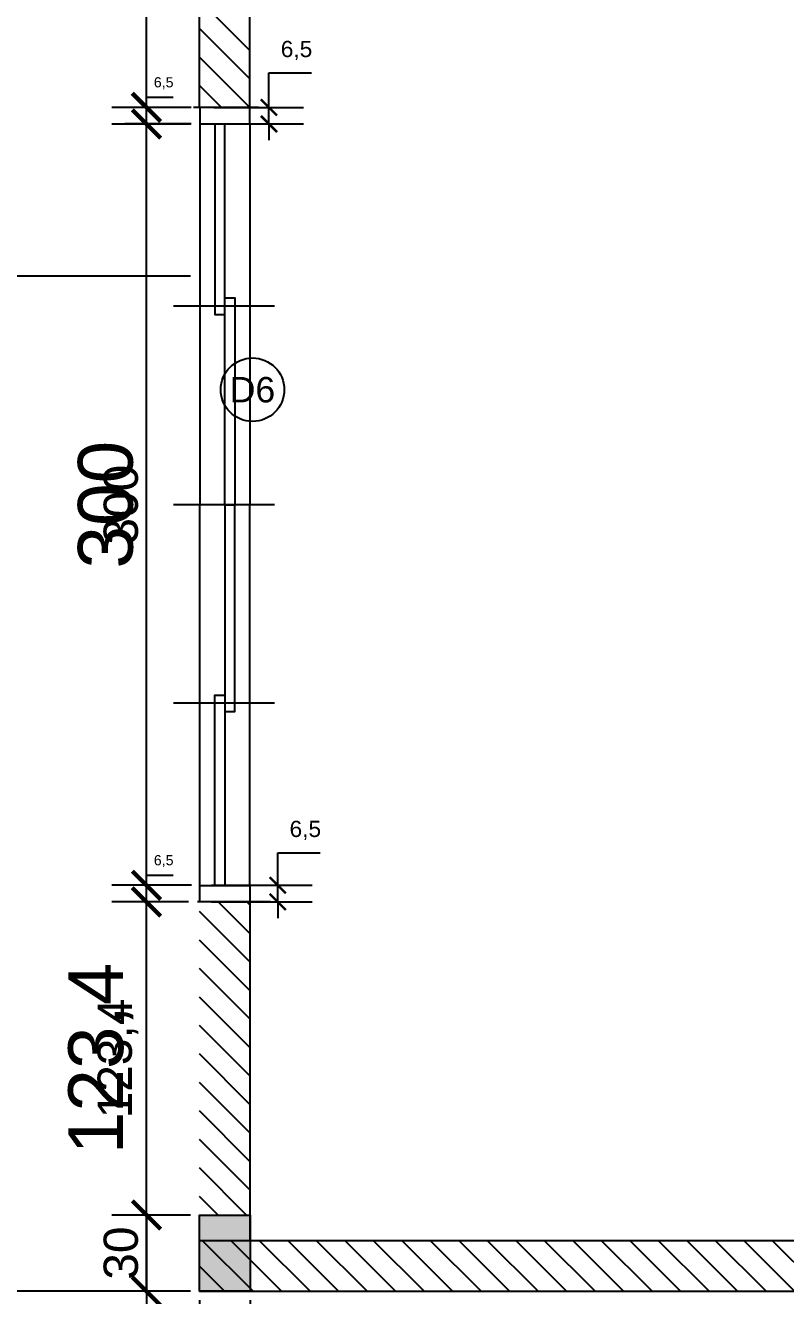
# Model space of a CAD drawing. Header units: millimetres. Extents: x -26398 to 135532, y -376633 to 43268.
# Drawn here: x 7368 to 7668, y -358877 to -358376 of the extents above; entities that cross this region are included whole.
import ezdxf
from ezdxf.enums import TextEntityAlignment as Align

# ---------------------------------------------------------------- set-up
doc = ezdxf.new("R2010")
doc.units = ezdxf.units.MM
for name, color, linetype in [('0 @ 5', 7, 'Continuous'), ('0 @ 8', 7, 'Continuous'), ('cửa', 152, 'Continuous'), ('cửa @ 5', 152, 'Continuous'), ('cửa @ 8', 152, 'Continuous'), ('TƯỜNG', 52, 'Continuous')]:
    doc.layers.add(name, color=color, linetype=linetype)
doc.styles.get("Standard").update_dxf_attribs({"font": 'arial.ttf'})
doc.dimstyles.new('SCALE dimmatbang', dxfattribs={"dimscale": 70, "dimtxt": 2.7, "dimasz": 1.4, "dimexe": 1.7, "dimexo": 0.7, "dimtad": 1, "dimtoh": 1, "dimdec": 1, "dimtxsty": 'Standard', "dimblk": 'ARCHTICK', "dimcen": 2.5, "dimclrd": 1, "dimclre": 256, "dimadec": 0, "dimazin": 0, "dimtfac": 1, "dimtdec": 1, "dimtmove": 0, "dimatfit": 3, "dimfxl": 1, "dimarcsym": 0})

# ---------------------------------------------------------------- blocks, each defined once
blk = doc.blocks.new('_ArchTick')
at = {"color": 0, "linetype": 'ByBlock', "const_width": 0.15}
blk.add_lwpolyline([(-0.5, -0.5), (0.5, 0.5)], dxfattribs=at)
blk = doc.blocks.new('*D8042')
at = {"lineweight": -2, "transparency": 16777216}
for p, q in [((7342.27, -358474.95), (7362.17, -358474.95)), ((7431.45, -358874.95), (7334.97, -358874.95))]:
    blk.add_line(p, q, dxfattribs=at)
at = {"color": 1, "lineweight": -2, "transparency": 16777216}
blk.add_line((7348.57, -358874.95), (7348.57, -358474.95), dxfattribs=at)
at = {"layer": 'DEFPOINTS', "color": 0, "transparency": 16777216}
for p in [(7336.67, -358474.95), (7348.57, -358474.95), (7437.05, -358874.95)]:
    blk.add_point(p, dxfattribs=at)
at = {"color": 1, "lineweight": -2, "transparency": 16777216, "xscale": 11.2, "yscale": 11.2, "zscale": 11.2}
for p, rotation in [((7348.57, -358474.95), 90), ((7348.57, -358874.95), 270)]:
    blk.add_blockref('_ArchTick', p, dxfattribs=dict(at, rotation=rotation))
at = {"color": 0, "transparency": 16777216, "insert": (7332.54, -358674.95), "char_height": 21.6, "attachment_point": 5, "rotation": 90}
blk.add_mtext('400', dxfattribs=at)
blk = doc.blocks.new('*D8043')
at = {"lineweight": -2, "transparency": 16777216}
for p, q in [((7340.17, -358474.95), (7357.07, -358474.95)), ((7433.55, -358874.95), (7340.07, -358874.95))]:
    blk.add_line(p, q, dxfattribs=at)
at = {"color": 1, "lineweight": -2, "transparency": 16777216}
blk.add_line((7348.57, -358874.95), (7348.57, -358474.95), dxfattribs=at)
at = {"layer": 'DEFPOINTS', "color": 0, "transparency": 16777216}
for p in [(7336.67, -358474.95), (7348.57, -358474.95), (7437.05, -358874.95)]:
    blk.add_point(p, dxfattribs=at)
at = {"color": 1, "lineweight": -2, "transparency": 16777216, "xscale": 7, "yscale": 7, "zscale": 7}
for p, rotation in [((7348.57, -358474.95), 90), ((7348.57, -358874.95), 270)]:
    blk.add_blockref('_ArchTick', p, dxfattribs=dict(at, rotation=rotation))
at = {"color": 0, "transparency": 16777216, "insert": (7338.55, -358674.95), "char_height": 13.5, "attachment_point": 5, "rotation": 90}
blk.add_mtext('400', dxfattribs=at)
blk = doc.blocks.new('*D8044')
at = {"lineweight": -2, "transparency": 16777216}
for p, q in [((7431.45, -358274.95), (7334.97, -358274.95)), ((7431.45, -358474.95), (7334.97, -358474.95))]:
    blk.add_line(p, q, dxfattribs=at)
at = {"color": 1, "lineweight": -2, "transparency": 16777216}
blk.add_line((7348.57, -358474.95), (7348.57, -358274.95), dxfattribs=at)
at = {"layer": 'DEFPOINTS', "color": 0, "transparency": 16777216}
for p in [(7348.57, -358274.95), (7437.05, -358274.95), (7437.05, -358474.95)]:
    blk.add_point(p, dxfattribs=at)
at = {"color": 1, "lineweight": -2, "transparency": 16777216, "xscale": 11.2, "yscale": 11.2, "zscale": 11.2}
for p, rotation in [((7348.57, -358274.95), 90), ((7348.57, -358474.95), 270)]:
    blk.add_blockref('_ArchTick', p, dxfattribs=dict(at, rotation=rotation))
at = {"color": 0, "transparency": 16777216, "insert": (7332.54, -358374.95), "char_height": 21.6, "attachment_point": 5, "rotation": 90}
blk.add_mtext('200', dxfattribs=at)
blk = doc.blocks.new('*D8045')
at = {"lineweight": -2, "transparency": 16777216}
for p, q in [((7433.55, -358274.95), (7340.07, -358274.95)), ((7433.55, -358474.95), (7340.07, -358474.95))]:
    blk.add_line(p, q, dxfattribs=at)
at = {"color": 1, "lineweight": -2, "transparency": 16777216}
blk.add_line((7348.57, -358474.95), (7348.57, -358274.95), dxfattribs=at)
at = {"layer": 'DEFPOINTS', "color": 0, "transparency": 16777216}
for p in [(7348.57, -358274.95), (7437.05, -358274.95), (7437.05, -358474.95)]:
    blk.add_point(p, dxfattribs=at)
at = {"color": 1, "lineweight": -2, "transparency": 16777216, "xscale": 7, "yscale": 7, "zscale": 7}
for p, rotation in [((7348.57, -358274.95), 90), ((7348.57, -358474.95), 270)]:
    blk.add_blockref('_ArchTick', p, dxfattribs=dict(at, rotation=rotation))
at = {"color": 0, "transparency": 16777216, "insert": (7338.55, -358374.95), "char_height": 13.5, "attachment_point": 5, "rotation": 90}
blk.add_mtext('200', dxfattribs=at)
blk = doc.blocks.new('*D7697')
at = {"layer": 'cửa', "lineweight": -2, "transparency": 16777216}
for p, q in [((7431.45, -358415.02), (7402.57, -358415.02)), ((7431.88, -358715.02), (7402.57, -358715.02))]:
    blk.add_line(p, q, dxfattribs=at)
at = {"layer": 'cửa', "color": 1, "lineweight": -2, "transparency": 16777216}
blk.add_line((7416.17, -358715.02), (7416.17, -358415.02), dxfattribs=at)
at = {"layer": 'DEFPOINTS', "color": 0, "transparency": 16777216}
for p in [(7416.17, -358415.02), (7437.05, -358415.02), (7437.48, -358715.02)]:
    blk.add_point(p, dxfattribs=at)
at = {"layer": 'cửa', "color": 1, "lineweight": -2, "transparency": 16777216, "xscale": 11.2, "yscale": 11.2, "zscale": 11.2}
for p, rotation in [((7416.17, -358415.02), 90), ((7416.17, -358715.02), 270)]:
    blk.add_blockref('_ArchTick', p, dxfattribs=dict(at, rotation=rotation))
at = {"layer": 'cửa', "color": 0, "transparency": 16777216, "insert": (7400.13, -358565.02), "char_height": 21.6, "attachment_point": 5, "rotation": 90}
blk.add_mtext('300', dxfattribs=at)
blk = doc.blocks.new('*D7698')
at = {"layer": 'cửa', "lineweight": -2, "transparency": 16777216}
for p, q in [((7433.55, -358415.02), (7407.67, -358415.02)), ((7433.98, -358715.02), (7407.67, -358715.02))]:
    blk.add_line(p, q, dxfattribs=at)
at = {"layer": 'cửa', "color": 1, "lineweight": -2, "transparency": 16777216}
blk.add_line((7416.17, -358715.02), (7416.17, -358415.02), dxfattribs=at)
at = {"layer": 'DEFPOINTS', "color": 0, "transparency": 16777216}
for p in [(7416.17, -358415.02), (7437.05, -358415.02), (7437.48, -358715.02)]:
    blk.add_point(p, dxfattribs=at)
at = {"layer": 'cửa', "color": 1, "lineweight": -2, "transparency": 16777216, "xscale": 7, "yscale": 7, "zscale": 7}
for p, rotation in [((7416.17, -358415.02), 90), ((7416.17, -358715.02), 270)]:
    blk.add_blockref('_ArchTick', p, dxfattribs=dict(at, rotation=rotation))
at = {"layer": 'cửa', "color": 0, "transparency": 16777216, "insert": (7406.15, -358565.02), "char_height": 13.5, "attachment_point": 5, "rotation": 90}
blk.add_mtext('300', dxfattribs=at)
blk = doc.blocks.new('AP0N15')
for p, q in [((600, 225), (600, -80)), ((1200, 225), (1200, -80)), ((1800, 225), (1800, -80)), ((50, 150), (1200, 150)), ((2350, 150), (1200, 150)), ((1200, 75), (1200, 105)), ((50, 0), (1200, 0)), ((2350, 0), (1200, 0))]:
    blk.add_line(p, q)
for points in [[(0, 0), (50, 0), (50, 150), (0, 150)], [(2400, 0), (2350, 0), (2350, 150), (2400, 150)], [(2400, 0), (2350, 0), (2350, 150), (2400, 150)]]:
    blk.add_lwpolyline(points, close=True)
at = {"color": 1}
for points in [[(1200, 75), (575, 75), (575, 105), (1200, 105)], [(1200, 75), (1825, 75), (1825, 105), (1200, 105)], [(50, 45), (625, 45), (625, 75), (50, 75)], [(2350, 45), (1775, 45), (1775, 75), (2350, 75)]]:
    blk.add_lwpolyline(points, dxfattribs=at)
blk = doc.blocks.new('*D7699')
at = {"lineweight": -2, "transparency": 16777216}
for p, q in [((7431.45, -358844.95), (7402.57, -358844.95)), ((7431.45, -358874.95), (7402.57, -358874.95))]:
    blk.add_line(p, q, dxfattribs=at)
at = {"color": 1, "lineweight": -2, "transparency": 16777216}
for p, q in [((7416.17, -358844.95), (7416.17, -358874.95)), ((7416.17, -358874.95), (7416.17, -358909.72)), ((7416.17, -358909.72), (7380.32, -358909.72))]:
    blk.add_line(p, q, dxfattribs=at)
at = {"layer": 'DEFPOINTS', "color": 0, "transparency": 16777216}
for p in [(7416.17, -358844.95), (7437.05, -358844.95), (7437.05, -358874.95)]:
    blk.add_point(p, dxfattribs=at)
at = {"color": 1, "lineweight": -2, "transparency": 16777216, "xscale": 11.2, "yscale": 11.2, "zscale": 11.2}
for p, rotation in [((7416.17, -358844.95), 90), ((7416.17, -358874.95), 270)]:
    blk.add_blockref('_ArchTick', p, dxfattribs=dict(at, rotation=rotation))
at = {"color": 0, "transparency": 16777216, "insert": (7395.74, -358893.68), "char_height": 21.6, "attachment_point": 5}
blk.add_mtext('30', dxfattribs=at)
blk = doc.blocks.new('*D7700')
at = {"lineweight": -2, "transparency": 16777216}
for p, q in [((7433.55, -358844.95), (7407.67, -358844.95)), ((7433.55, -358874.95), (7407.67, -358874.95))]:
    blk.add_line(p, q, dxfattribs=at)
at = {"color": 1, "lineweight": -2, "transparency": 16777216}
blk.add_line((7416.17, -358874.95), (7416.17, -358844.95), dxfattribs=at)
at = {"layer": 'DEFPOINTS', "color": 0, "transparency": 16777216}
for p in [(7416.17, -358844.95), (7437.05, -358844.95), (7437.05, -358874.95)]:
    blk.add_point(p, dxfattribs=at)
at = {"color": 1, "lineweight": -2, "transparency": 16777216, "xscale": 7, "yscale": 7, "zscale": 7}
for p, rotation in [((7416.17, -358844.95), 90), ((7416.17, -358874.95), 270)]:
    blk.add_blockref('_ArchTick', p, dxfattribs=dict(at, rotation=rotation))
at = {"color": 0, "transparency": 16777216, "insert": (7406.15, -358859.95), "char_height": 13.5, "attachment_point": 5, "rotation": 90}
blk.add_mtext('30', dxfattribs=at)
blk = doc.blocks.new('*D7701')
at = {"lineweight": -2, "transparency": 16777216}
for p, q in [((7430.65, -358721.55), (7402.57, -358721.55)), ((7431.45, -358844.95), (7402.57, -358844.95))]:
    blk.add_line(p, q, dxfattribs=at)
at = {"color": 1, "lineweight": -2, "transparency": 16777216}
blk.add_line((7416.17, -358844.95), (7416.17, -358721.55), dxfattribs=at)
at = {"layer": 'DEFPOINTS', "color": 0, "transparency": 16777216}
for p in [(7416.17, -358721.55), (7436.25, -358721.55), (7437.05, -358844.95)]:
    blk.add_point(p, dxfattribs=at)
at = {"color": 1, "lineweight": -2, "transparency": 16777216, "xscale": 11.2, "yscale": 11.2, "zscale": 11.2}
for p, rotation in [((7416.17, -358721.55), 90), ((7416.17, -358844.95), 270)]:
    blk.add_blockref('_ArchTick', p, dxfattribs=dict(at, rotation=rotation))
at = {"color": 0, "transparency": 16777216, "insert": (7398.19, -358783.25), "char_height": 21.6, "attachment_point": 5, "rotation": 90}
blk.add_mtext('123,4', dxfattribs=at)
blk = doc.blocks.new('*D7702')
at = {"lineweight": -2, "transparency": 16777216}
for p, q in [((7432.75, -358721.55), (7407.67, -358721.55)), ((7433.55, -358844.95), (7407.67, -358844.95))]:
    blk.add_line(p, q, dxfattribs=at)
at = {"color": 1, "lineweight": -2, "transparency": 16777216}
blk.add_line((7416.17, -358844.95), (7416.17, -358721.55), dxfattribs=at)
at = {"layer": 'DEFPOINTS', "color": 0, "transparency": 16777216}
for p in [(7416.17, -358721.55), (7436.25, -358721.55), (7437.05, -358844.95)]:
    blk.add_point(p, dxfattribs=at)
at = {"color": 1, "lineweight": -2, "transparency": 16777216, "xscale": 7, "yscale": 7, "zscale": 7}
for p, rotation in [((7416.17, -358721.55), 90), ((7416.17, -358844.95), 270)]:
    blk.add_blockref('_ArchTick', p, dxfattribs=dict(at, rotation=rotation))
at = {"color": 0, "transparency": 16777216, "insert": (7404.93, -358783.25), "char_height": 13.5, "attachment_point": 5, "rotation": 90}
blk.add_mtext('123,4', dxfattribs=at)
blk = doc.blocks.new('*D7703')
at = {"color": 1, "lineweight": -2, "transparency": 16777216}
for p, q in [((7467.89, -358715.02), (7467.89, -358702.22)), ((7467.89, -358702.22), (7484.62, -358702.22)), ((7467.89, -358721.55), (7467.89, -358715.02)), ((7467.89, -358721.55), (7467.89, -358727.95))]:
    blk.add_line(p, q, dxfattribs=at)
at = {"lineweight": -2, "transparency": 16777216}
for p, q in [((7441.85, -358715.02), (7481.49, -358715.02)), ((7441.85, -358721.55), (7481.49, -358721.55))]:
    blk.add_line(p, q, dxfattribs=at)
at = {"layer": 'DEFPOINTS', "color": 0, "transparency": 16777216}
for p in [(7436.25, -358715.02), (7467.89, -358715.02), (7436.25, -358721.55)]:
    blk.add_point(p, dxfattribs=at)
at = {"color": 1, "lineweight": -2, "transparency": 16777216, "xscale": 6.4, "yscale": 6.4, "zscale": 6.4}
for p, rotation in [((7467.89, -358715.02), 270), ((7467.89, -358721.55), 90)]:
    blk.add_blockref('_ArchTick', p, dxfattribs=dict(at, rotation=rotation))
at = {"color": 0, "transparency": 16777216, "insert": (7478.75, -358693.38), "char_height": 6.4, "attachment_point": 5}
blk.add_mtext('6,5', dxfattribs=at)
blk = doc.blocks.new('*D7704')
at = {"color": 1, "lineweight": -2, "transparency": 16777216}
for p, q in [((7416.17, -358715.02), (7416.17, -358711.02)), ((7416.17, -358711.02), (7426.63, -358711.02)), ((7416.17, -358721.55), (7416.17, -358715.02))]:
    blk.add_line(p, q, dxfattribs=at)
at = {"lineweight": -2, "transparency": 16777216}
for p, q in [((7432.75, -358715.02), (7407.67, -358715.02)), ((7432.75, -358721.55), (7407.67, -358721.55))]:
    blk.add_line(p, q, dxfattribs=at)
at = {"layer": 'DEFPOINTS', "color": 0, "transparency": 16777216}
for p in [(7416.17, -358715.02), (7436.25, -358715.02), (7436.25, -358721.55)]:
    blk.add_point(p, dxfattribs=at)
at = {"color": 1, "lineweight": -2, "transparency": 16777216, "xscale": 4, "yscale": 4, "zscale": 4}
for p, rotation in [((7416.17, -358715.02), 90), ((7416.17, -358721.55), 270)]:
    blk.add_blockref('_ArchTick', p, dxfattribs=dict(at, rotation=rotation))
at = {"color": 0, "transparency": 16777216, "insert": (7422.96, -358705.49), "char_height": 4, "attachment_point": 5}
blk.add_mtext('6,5', dxfattribs=at)
blk = doc.blocks.new('*D7705')
at = {"color": 1, "lineweight": -2, "transparency": 16777216}
for p, q in [((7464.42, -358408.47), (7464.42, -358394.88)), ((7464.42, -358394.88), (7481.15, -358394.88)), ((7464.42, -358414.99), (7464.42, -358408.47)), ((7464.42, -358414.99), (7464.42, -358421.39))]:
    blk.add_line(p, q, dxfattribs=at)
at = {"lineweight": -2, "transparency": 16777216}
for p, q in [((7442.86, -358408.47), (7478.02, -358408.47)), ((7442.86, -358414.99), (7478.02, -358414.99))]:
    blk.add_line(p, q, dxfattribs=at)
at = {"layer": 'DEFPOINTS', "color": 0, "transparency": 16777216}
for p in [(7437.26, -358408.47), (7464.42, -358408.47), (7437.26, -358414.99)]:
    blk.add_point(p, dxfattribs=at)
at = {"color": 1, "lineweight": -2, "transparency": 16777216, "xscale": 6.4, "yscale": 6.4, "zscale": 6.4}
for p, rotation in [((7464.42, -358408.47), 270), ((7464.42, -358414.99), 90)]:
    blk.add_blockref('_ArchTick', p, dxfattribs=dict(at, rotation=rotation))
at = {"color": 0, "transparency": 16777216, "insert": (7475.29, -358386.04), "char_height": 6.4, "attachment_point": 5}
blk.add_mtext('6,5', dxfattribs=at)
blk = doc.blocks.new('*D7706')
at = {"color": 1, "lineweight": -2, "transparency": 16777216}
for p, q in [((7416.17, -358408.47), (7416.17, -358404.47)), ((7416.17, -358404.47), (7426.63, -358404.47)), ((7416.17, -358414.99), (7416.17, -358408.47))]:
    blk.add_line(p, q, dxfattribs=at)
at = {"lineweight": -2, "transparency": 16777216}
for p, q in [((7433.76, -358408.47), (7407.67, -358408.47)), ((7433.76, -358414.99), (7407.67, -358414.99))]:
    blk.add_line(p, q, dxfattribs=at)
at = {"layer": 'DEFPOINTS', "color": 0, "transparency": 16777216}
for p in [(7416.17, -358408.47), (7437.26, -358408.47), (7437.26, -358414.99)]:
    blk.add_point(p, dxfattribs=at)
at = {"color": 1, "lineweight": -2, "transparency": 16777216, "xscale": 4, "yscale": 4, "zscale": 4}
for p, rotation in [((7416.17, -358408.47), 90), ((7416.17, -358414.99), 270)]:
    blk.add_blockref('_ArchTick', p, dxfattribs=dict(at, rotation=rotation))
at = {"color": 0, "transparency": 16777216, "insert": (7422.96, -358398.94), "char_height": 4, "attachment_point": 5}
blk.add_mtext('6,5', dxfattribs=at)
blk = doc.blocks.new('*D7707')
at = {"lineweight": -2, "transparency": 16777216}
for p, q in [((7431.45, -357904.95), (7402.57, -357904.95)), ((7431.45, -358408.47), (7402.57, -358408.47))]:
    blk.add_line(p, q, dxfattribs=at)
at = {"color": 1, "lineweight": -2, "transparency": 16777216}
blk.add_line((7416.17, -358408.47), (7416.17, -357904.95), dxfattribs=at)
at = {"layer": 'DEFPOINTS', "color": 0, "transparency": 16777216}
for p in [(7416.17, -357904.95), (7437.05, -357904.95), (7437.05, -358408.47)]:
    blk.add_point(p, dxfattribs=at)
at = {"color": 1, "lineweight": -2, "transparency": 16777216, "xscale": 11.2, "yscale": 11.2, "zscale": 11.2}
for p, rotation in [((7416.17, -357904.95), 90), ((7416.17, -358408.47), 270)]:
    blk.add_blockref('_ArchTick', p, dxfattribs=dict(at, rotation=rotation))
at = {"color": 0, "transparency": 16777216, "insert": (7398.19, -358156.71), "char_height": 21.6, "attachment_point": 5, "rotation": 90}
blk.add_mtext('503,5', dxfattribs=at)
blk = doc.blocks.new('*D7708')
at = {"lineweight": -2, "transparency": 16777216}
for p, q in [((7433.55, -357904.95), (7407.67, -357904.95)), ((7433.55, -358408.47), (7407.67, -358408.47))]:
    blk.add_line(p, q, dxfattribs=at)
at = {"color": 1, "lineweight": -2, "transparency": 16777216}
blk.add_line((7416.17, -358408.47), (7416.17, -357904.95), dxfattribs=at)
at = {"layer": 'DEFPOINTS', "color": 0, "transparency": 16777216}
for p in [(7416.17, -357904.95), (7437.05, -357904.95), (7437.05, -358408.47)]:
    blk.add_point(p, dxfattribs=at)
at = {"color": 1, "lineweight": -2, "transparency": 16777216, "xscale": 7, "yscale": 7, "zscale": 7}
for p, rotation in [((7416.17, -357904.95), 90), ((7416.17, -358408.47), 270)]:
    blk.add_blockref('_ArchTick', p, dxfattribs=dict(at, rotation=rotation))
at = {"color": 0, "transparency": 16777216, "insert": (7404.93, -358156.71), "char_height": 13.5, "attachment_point": 5, "rotation": 90}
blk.add_mtext('503,5', dxfattribs=at)
blk = doc.blocks.new('*D7747')
at = {"lineweight": -2, "transparency": 16777216}
for p, q in [((7457.05, -358880.55), (7457.05, -358990.54)), ((8237.05, -358880.55), (8237.05, -358990.54))]:
    blk.add_line(p, q, dxfattribs=at)
at = {"color": 1, "lineweight": -2, "transparency": 16777216}
blk.add_line((7457.05, -358976.94), (8237.05, -358976.94), dxfattribs=at)
at = {"layer": 'DEFPOINTS', "color": 0, "transparency": 16777216}
for p in [(7457.05, -358874.95), (8237.05, -358874.95), (8237.05, -358976.94)]:
    blk.add_point(p, dxfattribs=at)
at = {"color": 1, "lineweight": -2, "transparency": 16777216, "xscale": 11.2, "yscale": 11.2, "zscale": 11.2, "rotation": 180}
blk.add_blockref('_ArchTick', (7457.05, -358976.94), dxfattribs=at)
at = {"color": 1, "lineweight": -2, "transparency": 16777216, "xscale": 11.2, "yscale": 11.2, "zscale": 11.2}
blk.add_blockref('_ArchTick', (8237.05, -358976.94), dxfattribs=at)
at = {"color": 0, "transparency": 16777216, "insert": (7847.05, -358960.91), "char_height": 21.6, "attachment_point": 5}
blk.add_mtext('780', dxfattribs=at)
blk = doc.blocks.new('*D7748')
at = {"lineweight": -2, "transparency": 16777216}
for p, q in [((7457.05, -358878.45), (7457.05, -358985.44)), ((8237.05, -358878.45), (8237.05, -358985.44))]:
    blk.add_line(p, q, dxfattribs=at)
at = {"color": 1, "lineweight": -2, "transparency": 16777216}
blk.add_line((7457.05, -358976.94), (8237.05, -358976.94), dxfattribs=at)
at = {"layer": 'DEFPOINTS', "color": 0, "transparency": 16777216}
for p in [(7457.05, -358874.95), (8237.05, -358874.95), (8237.05, -358976.94)]:
    blk.add_point(p, dxfattribs=at)
at = {"color": 1, "lineweight": -2, "transparency": 16777216, "xscale": 7, "yscale": 7, "zscale": 7, "rotation": 180}
blk.add_blockref('_ArchTick', (7457.05, -358976.94), dxfattribs=at)
at = {"color": 1, "lineweight": -2, "transparency": 16777216, "xscale": 7, "yscale": 7, "zscale": 7}
blk.add_blockref('_ArchTick', (8237.05, -358976.94), dxfattribs=at)
at = {"color": 0, "transparency": 16777216, "insert": (7847.05, -358966.92), "char_height": 13.5, "attachment_point": 5}
blk.add_mtext('780', dxfattribs=at)
blk = doc.blocks.new('*D7765')
at = {"lineweight": -2, "transparency": 16777216}
for p, q in [((7437.05, -358880.55), (7437.05, -358955.58)), ((7457.05, -358880.55), (7457.05, -358955.58))]:
    blk.add_line(p, q, dxfattribs=at)
at = {"color": 1, "lineweight": -2, "transparency": 16777216}
for p, q in [((7437.05, -358941.98), (7457.05, -358941.98)), ((7457.05, -358941.98), (7524.94, -358941.98))]:
    blk.add_line(p, q, dxfattribs=at)
at = {"layer": 'DEFPOINTS', "color": 0, "transparency": 16777216}
for p in [(7437.05, -358874.95), (7457.05, -358874.95), (7457.05, -358941.98)]:
    blk.add_point(p, dxfattribs=at)
at = {"color": 1, "lineweight": -2, "transparency": 16777216, "xscale": 11.2, "yscale": 11.2, "zscale": 11.2, "rotation": 180}
blk.add_blockref('_ArchTick', (7437.05, -358941.98), dxfattribs=at)
at = {"color": 1, "lineweight": -2, "transparency": 16777216, "xscale": 11.2, "yscale": 11.2, "zscale": 11.2}
blk.add_blockref('_ArchTick', (7457.05, -358941.98), dxfattribs=at)
at = {"color": 0, "transparency": 16777216, "insert": (7504.33, -358925.95), "char_height": 21.6, "attachment_point": 5}
blk.add_mtext('20', dxfattribs=at)
blk = doc.blocks.new('*D7766')
at = {"lineweight": -2, "transparency": 16777216}
for p, q in [((7437.05, -358878.45), (7437.05, -358922.57)), ((7457.05, -358878.45), (7457.05, -358922.57))]:
    blk.add_line(p, q, dxfattribs=at)
at = {"color": 1, "lineweight": -2, "transparency": 16777216}
for p, q in [((7437.05, -358914.07), (7091.8, -358914.07)), ((7457.05, -358914.07), (7437.05, -358914.07))]:
    blk.add_line(p, q, dxfattribs=at)
at = {"layer": 'DEFPOINTS', "color": 0, "transparency": 16777216}
for p in [(7437.05, -358874.95), (7457.05, -358874.95), (7457.05, -358914.07)]:
    blk.add_point(p, dxfattribs=at)
at = {"color": 1, "lineweight": -2, "transparency": 16777216, "xscale": 7, "yscale": 7, "zscale": 7, "rotation": 180}
blk.add_blockref('_ArchTick', (7437.05, -358914.07), dxfattribs=at)
at = {"color": 1, "lineweight": -2, "transparency": 16777216, "xscale": 7, "yscale": 7, "zscale": 7}
blk.add_blockref('_ArchTick', (7457.05, -358914.07), dxfattribs=at)
at = {"color": 0, "transparency": 16777216, "insert": (7104.68, -358904.06), "char_height": 13.5, "attachment_point": 5}
blk.add_mtext('20', dxfattribs=at)
blk = doc.blocks.new('*D7711')
at = {"lineweight": -2, "transparency": 16777216}
for p, q in [((7437.05, -358880.55), (7437.05, -359266.37)), ((11437.05, -358880.55), (11437.05, -359266.37))]:
    blk.add_line(p, q, dxfattribs=at)
at = {"color": 1, "lineweight": -2, "transparency": 16777216}
blk.add_line((7437.05, -359252.77), (11437.05, -359252.77), dxfattribs=at)
at = {"layer": 'DEFPOINTS', "color": 0, "transparency": 16777216}
for p in [(7437.05, -358874.95), (11437.05, -358874.95), (11437.05, -359252.77)]:
    blk.add_point(p, dxfattribs=at)
at = {"color": 1, "lineweight": -2, "transparency": 16777216, "xscale": 11.2, "yscale": 11.2, "zscale": 11.2, "rotation": 180}
blk.add_blockref('_ArchTick', (7437.05, -359252.77), dxfattribs=at)
at = {"color": 1, "lineweight": -2, "transparency": 16777216, "xscale": 11.2, "yscale": 11.2, "zscale": 11.2}
blk.add_blockref('_ArchTick', (11437.05, -359252.77), dxfattribs=at)
at = {"color": 0, "transparency": 16777216, "insert": (9437.05, -359236.74), "char_height": 21.6, "attachment_point": 5}
blk.add_mtext('4000', dxfattribs=at)
blk = doc.blocks.new('*D7712')
at = {"lineweight": -2, "transparency": 16777216}
for p, q in [((7437.05, -358878.45), (7437.05, -359261.27)), ((11437.05, -358878.45), (11437.05, -359261.27))]:
    blk.add_line(p, q, dxfattribs=at)
at = {"color": 1, "lineweight": -2, "transparency": 16777216}
blk.add_line((7437.05, -359252.77), (11437.05, -359252.77), dxfattribs=at)
at = {"layer": 'DEFPOINTS', "color": 0, "transparency": 16777216}
for p in [(7437.05, -358874.95), (11437.05, -358874.95), (11437.05, -359252.77)]:
    blk.add_point(p, dxfattribs=at)
at = {"color": 1, "lineweight": -2, "transparency": 16777216, "xscale": 7, "yscale": 7, "zscale": 7, "rotation": 180}
blk.add_blockref('_ArchTick', (7437.05, -359252.77), dxfattribs=at)
at = {"color": 1, "lineweight": -2, "transparency": 16777216, "xscale": 7, "yscale": 7, "zscale": 7}
blk.add_blockref('_ArchTick', (11437.05, -359252.77), dxfattribs=at)
at = {"color": 0, "transparency": 16777216, "insert": (9437.05, -359242.75), "char_height": 13.5, "attachment_point": 5}
blk.add_mtext('4000', dxfattribs=at)
blk = doc.blocks.new('*D7713')
at = {"lineweight": -2, "transparency": 16777216}
for p, q in [((7437.05, -358880.55), (7437.05, -359105.27)), ((8237.05, -358880.55), (8237.05, -359105.27))]:
    blk.add_line(p, q, dxfattribs=at)
at = {"color": 1, "lineweight": -2, "transparency": 16777216}
blk.add_line((7437.05, -359091.67), (8237.05, -359091.67), dxfattribs=at)
at = {"layer": 'DEFPOINTS', "color": 0, "transparency": 16777216}
for p in [(7437.05, -358874.95), (8237.05, -358874.95), (8237.05, -359091.67)]:
    blk.add_point(p, dxfattribs=at)
at = {"color": 1, "lineweight": -2, "transparency": 16777216, "xscale": 11.2, "yscale": 11.2, "zscale": 11.2, "rotation": 180}
blk.add_blockref('_ArchTick', (7437.05, -359091.67), dxfattribs=at)
at = {"color": 1, "lineweight": -2, "transparency": 16777216, "xscale": 11.2, "yscale": 11.2, "zscale": 11.2}
blk.add_blockref('_ArchTick', (8237.05, -359091.67), dxfattribs=at)
at = {"color": 0, "transparency": 16777216, "insert": (7837.05, -359075.64), "char_height": 21.6, "attachment_point": 5}
blk.add_mtext('800', dxfattribs=at)
blk = doc.blocks.new('*D7714')
at = {"lineweight": -2, "transparency": 16777216}
for p, q in [((7437.05, -358878.45), (7437.05, -359100.17)), ((8237.05, -358878.45), (8237.05, -359100.17))]:
    blk.add_line(p, q, dxfattribs=at)
at = {"color": 1, "lineweight": -2, "transparency": 16777216}
blk.add_line((7437.05, -359091.67), (8237.05, -359091.67), dxfattribs=at)
at = {"layer": 'DEFPOINTS', "color": 0, "transparency": 16777216}
for p in [(7437.05, -358874.95), (8237.05, -358874.95), (8237.05, -359091.67)]:
    blk.add_point(p, dxfattribs=at)
at = {"color": 1, "lineweight": -2, "transparency": 16777216, "xscale": 7, "yscale": 7, "zscale": 7, "rotation": 180}
blk.add_blockref('_ArchTick', (7437.05, -359091.67), dxfattribs=at)
at = {"color": 1, "lineweight": -2, "transparency": 16777216, "xscale": 7, "yscale": 7, "zscale": 7}
blk.add_blockref('_ArchTick', (8237.05, -359091.67), dxfattribs=at)
at = {"color": 0, "transparency": 16777216, "insert": (7837.05, -359081.65), "char_height": 13.5, "attachment_point": 5}
blk.add_mtext('800', dxfattribs=at)
blk = doc.blocks.new('*U9157')
at = {"layer": '0 @ 5'}
dim = blk.add_linear_dim(base=(7348.57, -358474.95), p1=(7437.05, -358874.95), p2=(7336.67, -358474.95), angle=90, dimstyle='SCALE dimmatbang', override={"dimscale": 5, "dimtix": 0, "dimtofl": 1, "dimtmove": 0, "dimatfit": 3}, dxfattribs=at)
dim.commit()
dim.dimension.update_dxf_attribs({"geometry": '*D8043', "text_midpoint": (7348.57, -358674.95), "dimtype": 128})
at = {"layer": '0 @ 8'}
dim = blk.add_linear_dim(base=(7348.57, -358474.95), p1=(7437.05, -358874.95), p2=(7336.67, -358474.95), angle=90, dimstyle='SCALE dimmatbang', override={"dimscale": 8, "dimtix": 0, "dimtofl": 1, "dimtmove": 0, "dimatfit": 3}, dxfattribs=at)
dim.commit()
dim.dimension.update_dxf_attribs({"geometry": '*D8042', "text_midpoint": (7348.57, -358674.95), "dimtype": 128})
blk = doc.blocks.new('*U9158')
at = {"layer": '0 @ 5'}
dim = blk.add_linear_dim(base=(7348.57, -358274.95), p1=(7437.05, -358474.95), p2=(7437.05, -358274.95), angle=90, dimstyle='SCALE dimmatbang', override={"dimscale": 5, "dimtix": 0, "dimtofl": 1, "dimtmove": 0, "dimatfit": 3}, dxfattribs=at)
dim.commit()
dim.dimension.update_dxf_attribs({"geometry": '*D8045', "text_midpoint": (7348.57, -358374.95), "dimtype": 128})
at = {"layer": '0 @ 8'}
dim = blk.add_linear_dim(base=(7348.57, -358274.95), p1=(7437.05, -358474.95), p2=(7437.05, -358274.95), angle=90, dimstyle='SCALE dimmatbang', override={"dimscale": 8, "dimtix": 0, "dimtofl": 1, "dimtmove": 0, "dimatfit": 3}, dxfattribs=at)
dim.commit()
dim.dimension.update_dxf_attribs({"geometry": '*D8044', "text_midpoint": (7348.57, -358374.95), "dimtype": 128})
blk = doc.blocks.new('*U9291')
at = {"layer": 'cửa @ 5'}
dim = blk.add_linear_dim(base=(7416.17, -358415.02), p1=(7437.48, -358715.02), p2=(7437.05, -358415.02), angle=90, dimstyle='SCALE dimmatbang', override={"dimscale": 5, "dimtix": 0, "dimtofl": 1, "dimtmove": 0, "dimatfit": 3}, dxfattribs=at)
dim.commit()
dim.dimension.update_dxf_attribs({"geometry": '*D7698', "text_midpoint": (7406.15, -358565.02)})
at = {"layer": 'cửa @ 8'}
dim = blk.add_linear_dim(base=(7416.17, -358415.02), p1=(7437.48, -358715.02), p2=(7437.05, -358415.02), angle=90, dimstyle='SCALE dimmatbang', override={"dimscale": 8, "dimtix": 0, "dimtofl": 1, "dimtmove": 0, "dimatfit": 3}, dxfattribs=at)
dim.commit()
dim.dimension.update_dxf_attribs({"geometry": '*D7697', "text_midpoint": (7400.13, -358565.02)})
blk = doc.blocks.new('*U9292')
at = {"layer": '0 @ 5'}
dim = blk.add_linear_dim(base=(7416.17, -358844.95), p1=(7437.05, -358874.95), p2=(7437.05, -358844.95), angle=90, dimstyle='SCALE dimmatbang', override={"dimscale": 5, "dimtix": 0, "dimtofl": 1, "dimtmove": 0, "dimatfit": 3}, dxfattribs=at)
dim.commit()
dim.dimension.update_dxf_attribs({"geometry": '*D7700', "text_midpoint": (7406.15, -358859.95)})
at = {"layer": '0 @ 8'}
dim = blk.add_linear_dim(base=(7416.17, -358844.95), p1=(7437.05, -358874.95), p2=(7437.05, -358844.95), angle=90, dimstyle='SCALE dimmatbang', override={"dimscale": 8, "dimtix": 0, "dimtofl": 1, "dimtmove": 0, "dimatfit": 3}, dxfattribs=at)
dim.commit()
dim.dimension.update_dxf_attribs({"geometry": '*D7699', "text_midpoint": (7395.74, -358909.72), "dimtype": 128})
blk = doc.blocks.new('*U9293')
at = {"layer": '0 @ 5'}
dim = blk.add_linear_dim(base=(7416.17, -358721.55), p1=(7437.05, -358844.95), p2=(7436.25, -358721.55), angle=90, dimstyle='SCALE dimmatbang', override={"dimscale": 5, "dimtix": 0, "dimtofl": 1, "dimtmove": 0, "dimatfit": 3}, dxfattribs=at)
dim.commit()
dim.dimension.update_dxf_attribs({"geometry": '*D7702', "text_midpoint": (7404.93, -358783.25)})
at = {"layer": '0 @ 8'}
dim = blk.add_linear_dim(base=(7416.17, -358721.55), p1=(7437.05, -358844.95), p2=(7436.25, -358721.55), angle=90, dimstyle='SCALE dimmatbang', override={"dimscale": 8, "dimtix": 0, "dimtofl": 1, "dimtmove": 0, "dimatfit": 3}, dxfattribs=at)
dim.commit()
dim.dimension.update_dxf_attribs({"geometry": '*D7701', "text_midpoint": (7398.19, -358783.25)})
blk = doc.blocks.new('*U9294')
at = {"layer": '0 @ 5'}
dim = blk.add_linear_dim(base=(7416.17, -358715.02), p1=(7436.25, -358721.55), p2=(7436.25, -358715.02), angle=90, dimstyle='SCALE dimmatbang', override={"dimscale": 5, "dimtxt": 0.8, "dimasz": 0.8, "dimtix": 0, "dimtofl": 1, "dimtmove": 0, "dimatfit": 3}, dxfattribs=at)
dim.commit()
dim.dimension.update_dxf_attribs({"geometry": '*D7704', "text_midpoint": (7422.96, -358705.49)})
at = {"layer": '0 @ 8'}
dim = blk.add_linear_dim(base=(7467.89, -358715.02), p1=(7436.25, -358721.55), p2=(7436.25, -358715.02), angle=90, dimstyle='SCALE dimmatbang', override={"dimscale": 8, "dimtxt": 0.8, "dimasz": 0.8, "dimtix": 0, "dimtofl": 1, "dimtmove": 0, "dimatfit": 3}, dxfattribs=at)
dim.commit()
dim.dimension.update_dxf_attribs({"geometry": '*D7703', "text_midpoint": (7478.75, -358702.22), "dimtype": 128})
blk = doc.blocks.new('*U9295')
at = {"layer": '0 @ 5'}
dim = blk.add_linear_dim(base=(7416.17, -358408.47), p1=(7437.26, -358414.99), p2=(7437.26, -358408.47), angle=90, dimstyle='SCALE dimmatbang', override={"dimscale": 5, "dimtxt": 0.8, "dimasz": 0.8, "dimtix": 0, "dimtofl": 1, "dimtmove": 0, "dimatfit": 3}, dxfattribs=at)
dim.commit()
dim.dimension.update_dxf_attribs({"geometry": '*D7706', "text_midpoint": (7422.96, -358398.94)})
at = {"layer": '0 @ 8'}
dim = blk.add_linear_dim(base=(7464.42, -358408.47), p1=(7437.26, -358414.99), p2=(7437.26, -358408.47), angle=90, dimstyle='SCALE dimmatbang', override={"dimscale": 8, "dimtxt": 0.8, "dimasz": 0.8, "dimtix": 0, "dimtofl": 1, "dimtmove": 0, "dimatfit": 3}, dxfattribs=at)
dim.commit()
dim.dimension.update_dxf_attribs({"geometry": '*D7705', "text_midpoint": (7475.29, -358394.88), "dimtype": 128})
blk = doc.blocks.new('*U9296')
at = {"layer": '0 @ 5'}
dim = blk.add_linear_dim(base=(7416.17, -357904.95), p1=(7437.05, -358408.47), p2=(7437.05, -357904.95), angle=90, dimstyle='SCALE dimmatbang', override={"dimscale": 5, "dimtix": 0, "dimtofl": 1, "dimtmove": 0, "dimatfit": 3}, dxfattribs=at)
dim.commit()
dim.dimension.update_dxf_attribs({"geometry": '*D7708', "text_midpoint": (7404.93, -358156.71)})
at = {"layer": '0 @ 8'}
dim = blk.add_linear_dim(base=(7416.17, -357904.95), p1=(7437.05, -358408.47), p2=(7437.05, -357904.95), angle=90, dimstyle='SCALE dimmatbang', override={"dimscale": 8, "dimtix": 0, "dimtofl": 1, "dimtmove": 0, "dimatfit": 3}, dxfattribs=at)
dim.commit()
dim.dimension.update_dxf_attribs({"geometry": '*D7707', "text_midpoint": (7398.19, -358156.71)})
blk = doc.blocks.new('*U9298')
at = {"layer": '0 @ 5'}
dim = blk.add_linear_dim(base=(8237.05, -358976.94), p1=(7457.05, -358874.95), p2=(8237.05, -358874.95), angle=180, dimstyle='SCALE dimmatbang', override={"dimscale": 5, "dimtix": 0, "dimtofl": 1, "dimtmove": 0, "dimatfit": 3}, dxfattribs=at)
dim.commit()
dim.dimension.update_dxf_attribs({"geometry": '*D7748', "text_midpoint": (7847.05, -358966.92)})
at = {"layer": '0 @ 8'}
dim = blk.add_linear_dim(base=(8237.05, -358976.94), p1=(7457.05, -358874.95), p2=(8237.05, -358874.95), angle=180, dimstyle='SCALE dimmatbang', override={"dimscale": 8, "dimtix": 0, "dimtofl": 1, "dimtmove": 0, "dimatfit": 3}, dxfattribs=at)
dim.commit()
dim.dimension.update_dxf_attribs({"geometry": '*D7747', "text_midpoint": (7847.05, -358960.91)})
blk = doc.blocks.new('*U9307')
at = {"layer": '0 @ 5'}
dim = blk.add_linear_dim(base=(7457.05, -358914.07), p1=(7437.05, -358874.95), p2=(7457.05, -358874.95), angle=180, dimstyle='SCALE dimmatbang', override={"dimscale": 5, "dimtix": 0, "dimtofl": 1, "dimtmove": 0, "dimatfit": 3}, dxfattribs=at)
dim.commit()
dim.dimension.update_dxf_attribs({"geometry": '*D7766', "text_midpoint": (7104.68, -358914.07), "dimtype": 128})
at = {"layer": '0 @ 8'}
dim = blk.add_linear_dim(base=(7457.05, -358941.98), p1=(7437.05, -358874.95), p2=(7457.05, -358874.95), angle=180, dimstyle='SCALE dimmatbang', override={"dimscale": 8, "dimtix": 0, "dimtofl": 1, "dimtmove": 0, "dimatfit": 3}, dxfattribs=at)
dim.commit()
dim.dimension.update_dxf_attribs({"geometry": '*D7765', "text_midpoint": (7504.33, -358941.98), "dimtype": 128})
blk = doc.blocks.new('*U9316')
at = {"layer": '0 @ 5'}
dim = blk.add_linear_dim(base=(11437.05, -359252.77), p1=(7437.05, -358874.95), p2=(11437.05, -358874.95), angle=180, dimstyle='SCALE dimmatbang', override={"dimscale": 5, "dimtix": 0, "dimtofl": 1, "dimtmove": 0, "dimatfit": 3}, dxfattribs=at)
dim.commit()
dim.dimension.update_dxf_attribs({"geometry": '*D7712', "text_midpoint": (9437.05, -359242.75)})
at = {"layer": '0 @ 8'}
dim = blk.add_linear_dim(base=(11437.05, -359252.77), p1=(7437.05, -358874.95), p2=(11437.05, -358874.95), angle=180, dimstyle='SCALE dimmatbang', override={"dimscale": 8, "dimtix": 0, "dimtofl": 1, "dimtmove": 0, "dimatfit": 3}, dxfattribs=at)
dim.commit()
dim.dimension.update_dxf_attribs({"geometry": '*D7711', "text_midpoint": (9437.05, -359236.74)})
blk = doc.blocks.new('*U9317')
at = {"layer": '0 @ 5'}
dim = blk.add_linear_dim(base=(8237.05, -359091.67), p1=(7437.05, -358874.95), p2=(8237.05, -358874.95), angle=180, dimstyle='SCALE dimmatbang', override={"dimscale": 5, "dimtix": 0, "dimtofl": 1, "dimtmove": 0, "dimatfit": 3}, dxfattribs=at)
dim.commit()
dim.dimension.update_dxf_attribs({"geometry": '*D7714', "text_midpoint": (7837.05, -359081.65)})
at = {"layer": '0 @ 8'}
dim = blk.add_linear_dim(base=(8237.05, -359091.67), p1=(7437.05, -358874.95), p2=(8237.05, -358874.95), angle=180, dimstyle='SCALE dimmatbang', override={"dimscale": 8, "dimtix": 0, "dimtofl": 1, "dimtmove": 0, "dimatfit": 3}, dxfattribs=at)
dim.commit()
dim.dimension.update_dxf_attribs({"geometry": '*D7713', "text_midpoint": (7837.05, -359075.64)})

msp = doc.modelspace()

# ---------------------------------------------------------------- hatches: boundary and pattern name
h = msp.add_hatch(color=1)
h.dxf.hatch_style = 1
h.paths.add_polyline_path([(7437.05, -358844.95), (7437.05, -358874.95), (7457.05, -358874.95), (7457.05, -358844.95)])
at = {"layer": 'TƯỜNG'}
h = msp.add_hatch(dxfattribs=at)
h.set_pattern_fill('ANSI31', color=256, scale=2.5, angle=90)
h.set_pattern_definition([(135, (-202.924, -361103.396), (-5.61266, -5.61266), [])])
h.paths.add_polyline_path([(10837.05, -358854.95), (10837.05, -358874.95), (11027.42, -358874.95), (11027.42, -358854.95)])
h.paths.add_polyline_path([(10817.05, -358484.95), (10817.05, -358854.95), (10837.05, -358854.95), (10837.05, -358484.95)])
h.paths.add_polyline_path([(10637.05, -358854.95), (10452.05, -358854.95), (10452.05, -358874.95), (10817.05, -358874.95), (10817.05, -358854.95)])
h.paths.add_polyline_path([(11057.42, -358854.95), (11057.42, -358874.95), (11237.05, -358874.95), (11237.05, -358854.95)])
h.paths.add_polyline_path([(11237.05, -358854.95), (11237.05, -358874.95), (11417.05, -358874.95), (11417.05, -358854.95)])
h.paths.add_polyline_path([(10052.05, -358854.95), (10052.05, -358874.95), (10422.05, -358874.95), (10422.05, -358854.95)])
h.paths.add_polyline_path([(9452.05, -358854.95), (9452.05, -358874.95), (10022.05, -358874.95), (10022.05, -358854.95)])
h.paths.add_polyline_path([(9152.05, -358854.95), (9152.05, -358874.95), (9422.05, -358874.95), (9422.05, -358860.23), (9416.76, -358854.95)])
h.paths.add_polyline_path([(8852.05, -358854.95), (8852.05, -358873.95), (8853.05, -358874.95), (9122.05, -358874.95), (9122.05, -358854.95)])
h.paths.add_polyline_path([(8257.05, -358854.95), (8257.05, -358874.95), (8822.05, -358874.95), (8822.05, -358855.17), (8821.82, -358854.95)])
h.paths.add_polyline_path([(7936.42, -358854.95), (7437.05, -358854.95), (7437.05, -358874.95), (8237.05, -358874.95), (8237.05, -358854.95), (8042.05, -358854.95)])

# ---------------------------------------------------------------- linework, layer by layer
at = {"linetype": 'Continuous'}
for p, q in [((7457.05, -358386.14), (7437.05, -358366.14)), ((7457.05, -358397.37), (7437.05, -358377.37)), ((7457.05, -358408.6), (7437.05, -358388.6)), ((7445.7, -358408.47), (7437.05, -358399.82)), ((7457.05, -358734.13), (7444.46, -358721.55)), ((7457.05, -358722.9), (7455.69, -358721.55)), ((7457.05, -358745.36), (7437.05, -358725.36)), ((7457.05, -358756.58), (7437.05, -358736.58)), ((7457.05, -358767.81), (7437.05, -358747.81)), ((7457.05, -358779.03), (7437.05, -358759.03)), ((7457.05, -358790.26), (7437.05, -358770.26)), ((7457.05, -358801.48), (7437.05, -358781.48)), ((7457.05, -358812.71), (7437.05, -358792.71)), ((7457.05, -358823.93), (7437.05, -358803.93)), ((7457.05, -358835.16), (7437.05, -358815.16)), ((7455.61, -358844.95), (7437.05, -358826.38)), ((7444.39, -358844.95), (7437.05, -358837.61))]:
    msp.add_line(p, q, dxfattribs=at)
msp.add_lwpolyline([(7457.05, -358874.95), (7437.05, -358874.95), (7437.05, -358844.95), (7457.05, -358844.95)], close=True)
msp.add_circle((7457.94, -358519.7), 12.52)
at = {"layer": 'cửa'}
for p, q in [((7460.32, -358408.47), (7434.76, -358408.47)), ((7465.02, -358721.55), (7436.25, -358721.55))]:
    msp.add_line(p, q, dxfattribs=at)
at = {"layer": 'TƯỜNG'}
for p, q in [((7456.83, -358408.47), (7457.05, -357894.95)), ((7437.05, -358408.47), (7437.05, -358274.95)), ((7457.05, -358854.95), (7457.05, -358721.55)), ((7437.05, -358854.95), (11237.05, -358854.95)), ((7437.05, -358874.95), (11237.05, -358874.95))]:
    msp.add_line(p, q, dxfattribs=at)

# ---------------------------------------------------------------- block references
for name in ['*U9296', '*U9158', '*U9295', '*U9157', '*U9294', '*U9293', '*U9292', '*U9307', '*U9316', '*U9317', '*U9298']:
    msp.add_blockref(name, (0, 0))
at = {"layer": 'cửa'}
msp.add_blockref('*U9291', (0, 0), dxfattribs=at)
at = {"layer": 'cửa', "xscale": -0.1304471946353591, "yscale": 0.1304471946353591, "zscale": 0.1304471946353591, "rotation": 270}
msp.add_blockref('AP0N15', (7437.26, -358721.55), dxfattribs=at)

# ---------------------------------------------------------------- texts
at = {"layer": 'TƯỜNG'}
msp.add_text('D6', height=10.015, dxfattribs=at).set_placement((7457.94, -358519.7), align=Align.MIDDLE_CENTER)

doc.saveas('drawing.dxf')
